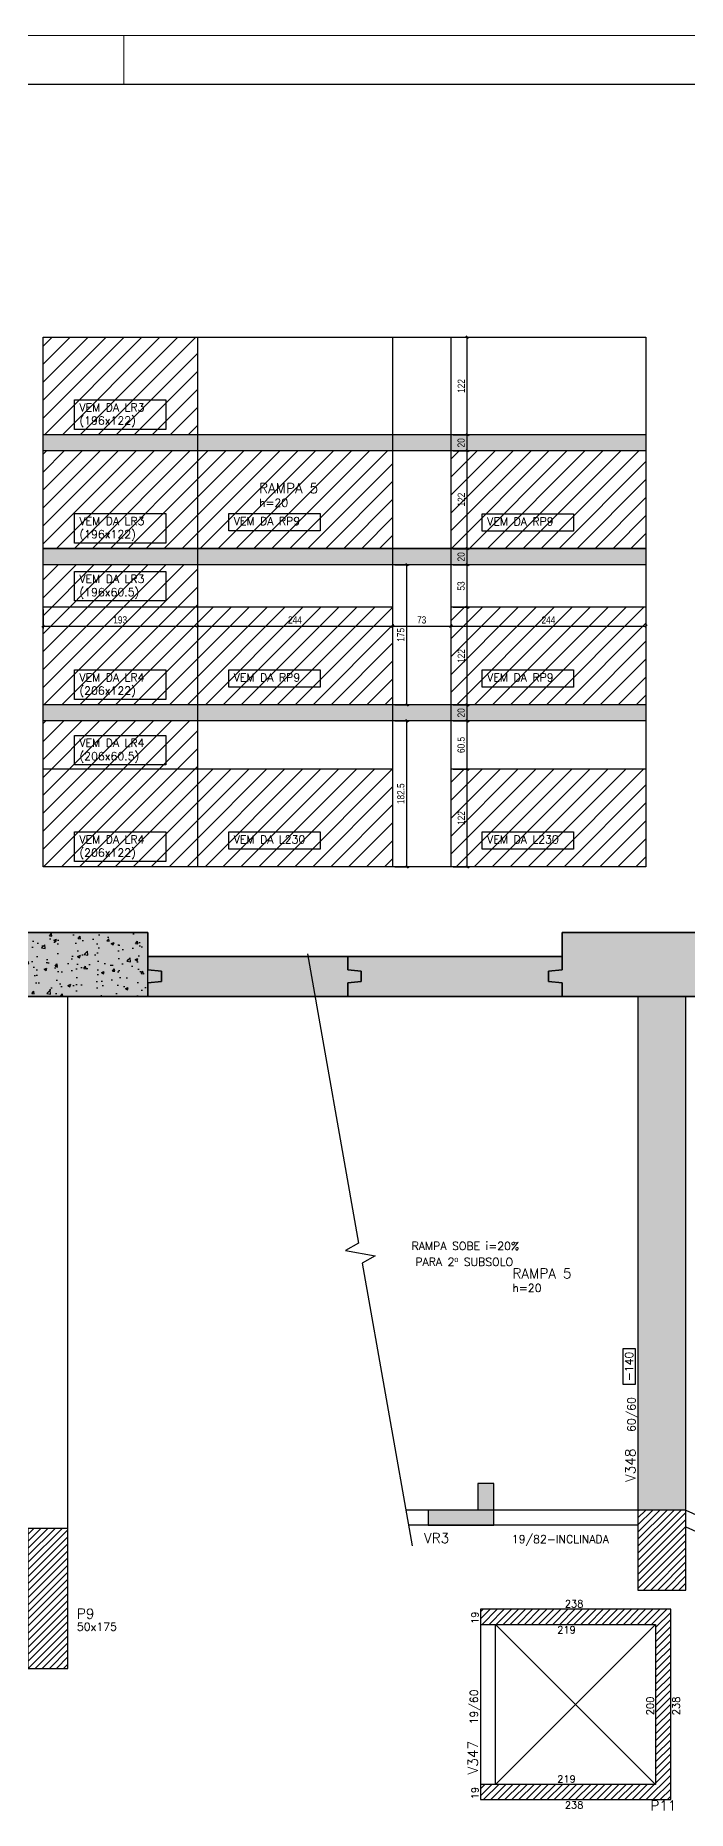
# Model space of a CAD drawing. Header units: millimetres. Extents: x 1860 to 8661, y -614 to 3837.
# Drawn here: x 5168 to 5984, y 1619 to 3837 of the extents above; entities that cross this region are included whole.
import ezdxf
from ezdxf.enums import TextEntityAlignment as Align

# ---------------------------------------------------------------- set-up
doc = ezdxf.new("R2010")
doc.units = ezdxf.units.MM
for name, color, linetype in [('COTA', 241, 'Continuous'), ('F-AUX', 2, 'Continuous'), ('F-AUX-RED', 1, 'Continuous'), ('F-BLOCOS', 3, 'Continuous'), ('F-CORTE', 4, 'Continuous'), ('F-DESNIVEL-7', 40, 'Continuous'), ('F-LAJES', 3, 'Continuous'), ('F-LAJES-DIM', 2, 'Continuous'), ('F-LAJES-NOME', 4, 'Continuous'), ('F-PILARES-DIM', 172, 'Continuous'), ('F-PILARES-NOME', 170, 'Continuous'), ('F-SOLIDO-CORTE', 71, 'Continuous'), ('F-SOLIDO-EST', 252, 'Continuous'), ('F-VIGAS', 3, 'Continuous'), ('F-VIGAS-DIM', 2, 'Continuous'), ('F-VIGAS-NOME', 4, 'Continuous'), ('F-VÃO', 1, 'Continuous'), ('Painéis', 200, 'Continuous'), ('Pilares', 5, 'Continuous'), ('VIGA', 3, 'Continuous')]:
    doc.layers.add(name, color=color, linetype=linetype)
doc.layers.add('FOLHA', color=255, linetype='Continuous', lineweight=5)
doc.layers.add('Hachura', color=251, linetype='Continuous', lineweight=9)
doc.styles.add('COTA TECNICA-50', font='techl___.ttf', dxfattribs={"height": 9})
doc.styles.add('MCP', font='romans.shx')
doc.styles.add('ROMANS', font='romans.shx')
doc.dimstyles.new('COTA PAINEL-50', dxfattribs={"dimtxt": 9, "dimasz": 3, "dimexe": 3, "dimexo": 3, "dimgap": 3, "dimtad": 1, "dimdec": 1, "dimzin": 12, "dimdsep": 46, "dimtxsty": 'COTA TECNICA-50', "dimblk1": 'OBLIQUE', "dimblk2": 'OBLIQUE', "dimsah": 1, "dimcen": 0.9, "dimclrd": 4, "dimclre": 4, "dimclrt": 240, "dimadec": 1, "dimazin": 3, "dimtfac": 1, "dimtdec": 1, "dimtmove": 0, "dimatfit": 3, "dimfxl": 1, "dimtolj": 1, "dimtzin": 12, "dimarcsym": 0})
pattern_1 = [(45, (3892.612, -4013.147), (-4.4194174, 4.4194174), [])]

# ---------------------------------------------------------------- blocks, each defined once
blk = doc.blocks.new('*U647')
at = {"layer": 'F-VIGAS-DIM', "color": 1}
blk.add_lwpolyline([(0, 0), (44, 0), (44, 16), (0, 16)], close=True, dxfattribs=at)
at = {"layer": 'F-VIGAS-DIM', "style": 'MCP'}
blk.add_attdef('DIM', text='', height=10, dxfattribs=at).set_placement((22, 8), align=Align.MIDDLE_CENTER)
blk = doc.blocks.new('_Oblique')
at = {"color": 0, "linetype": 'ByBlock', "lineweight": -2}
blk.add_line((-0.5, -0.5), (0.5, 0.5), dxfattribs=at)
blk = doc.blocks.new('*D1035')
at = {"layer": 'COTA', "color": 4, "lineweight": -2, "transparency": 16777216}
for p, q in [((5177.6, 3119.8), (5177.6, 3096.2)), ((5370.6, 3119.8), (5370.6, 3096.2)), ((5177.6, 3099.2), (5370.6, 3099.2))]:
    blk.add_line(p, q, dxfattribs=at)
at = {"layer": 'Defpoints', "color": 0, "transparency": 16777216}
for p in [(5177.6, 3122.8), (5370.6, 3122.8), (5370.6, 3099.2)]:
    blk.add_point(p, dxfattribs=at)
at = {"layer": 'COTA', "color": 4, "lineweight": -2, "transparency": 16777216, "xscale": 3, "yscale": 3, "zscale": 3, "rotation": 180}
blk.add_blockref('_Oblique', (5177.6, 3099.2), dxfattribs=at)
at = {"layer": 'COTA', "color": 4, "lineweight": -2, "transparency": 16777216, "xscale": 3, "yscale": 3, "zscale": 3}
blk.add_blockref('_Oblique', (5370.6, 3099.2), dxfattribs=at)
at = {"layer": 'COTA', "color": 240, "transparency": 16777216, "insert": (5274.1, 3106.9), "char_height": 9, "attachment_point": 5, "style": 'COTA TECNICA-50'}
blk.add_mtext('\\A1;193', dxfattribs=at)
blk = doc.blocks.new('*D1036')
at = {"layer": 'COTA', "color": 4, "lineweight": -2, "transparency": 16777216}
for p, q in [((5370.6, 3119.8), (5370.6, 3096.2)), ((5614.6, 3119.8), (5614.6, 3096.2)), ((5370.6, 3099.2), (5614.6, 3099.2))]:
    blk.add_line(p, q, dxfattribs=at)
at = {"layer": 'Defpoints', "color": 0, "transparency": 16777216}
for p in [(5370.6, 3122.8), (5614.6, 3122.8), (5614.6, 3099.2)]:
    blk.add_point(p, dxfattribs=at)
at = {"layer": 'COTA', "color": 4, "lineweight": -2, "transparency": 16777216, "xscale": 3, "yscale": 3, "zscale": 3, "rotation": 180}
blk.add_blockref('_Oblique', (5370.6, 3099.2), dxfattribs=at)
at = {"layer": 'COTA', "color": 4, "lineweight": -2, "transparency": 16777216, "xscale": 3, "yscale": 3, "zscale": 3}
blk.add_blockref('_Oblique', (5614.6, 3099.2), dxfattribs=at)
at = {"layer": 'COTA', "color": 240, "transparency": 16777216, "insert": (5492.6, 3106.8), "char_height": 9, "attachment_point": 5, "style": 'COTA TECNICA-50'}
blk.add_mtext('\\A1;244', dxfattribs=at)
blk = doc.blocks.new('*D1037')
at = {"layer": 'COTA', "color": 4, "lineweight": -2, "transparency": 16777216}
for p, q in [((5614.6, 3119.8), (5614.6, 3096.2)), ((5687.6, 3119.8), (5687.6, 3096.2)), ((5614.6, 3099.2), (5687.6, 3099.2))]:
    blk.add_line(p, q, dxfattribs=at)
at = {"layer": 'Defpoints', "color": 0, "transparency": 16777216}
for p in [(5614.6, 3122.8), (5687.6, 3122.8), (5687.6, 3099.2)]:
    blk.add_point(p, dxfattribs=at)
at = {"layer": 'COTA', "color": 4, "lineweight": -2, "transparency": 16777216, "xscale": 3, "yscale": 3, "zscale": 3, "rotation": 180}
blk.add_blockref('_Oblique', (5614.6, 3099.2), dxfattribs=at)
at = {"layer": 'COTA', "color": 4, "lineweight": -2, "transparency": 16777216, "xscale": 3, "yscale": 3, "zscale": 3}
blk.add_blockref('_Oblique', (5687.6, 3099.2), dxfattribs=at)
at = {"layer": 'COTA', "color": 240, "transparency": 16777216, "insert": (5651.1, 3106.9), "char_height": 9, "attachment_point": 5, "style": 'COTA TECNICA-50'}
blk.add_mtext('\\A1;73', dxfattribs=at)
blk = doc.blocks.new('*D1038')
at = {"layer": 'COTA', "color": 4, "lineweight": -2, "transparency": 16777216}
for p, q in [((5687.6, 3119.8), (5687.6, 3096.2)), ((5931.6, 3119.8), (5931.6, 3096.2)), ((5687.6, 3099.2), (5931.6, 3099.2))]:
    blk.add_line(p, q, dxfattribs=at)
at = {"layer": 'Defpoints', "color": 0, "transparency": 16777216}
for p in [(5687.6, 3122.8), (5931.6, 3122.8), (5931.6, 3099.2)]:
    blk.add_point(p, dxfattribs=at)
at = {"layer": 'COTA', "color": 4, "lineweight": -2, "transparency": 16777216, "xscale": 3, "yscale": 3, "zscale": 3, "rotation": 180}
blk.add_blockref('_Oblique', (5687.6, 3099.2), dxfattribs=at)
at = {"layer": 'COTA', "color": 4, "lineweight": -2, "transparency": 16777216, "xscale": 3, "yscale": 3, "zscale": 3}
blk.add_blockref('_Oblique', (5931.6, 3099.2), dxfattribs=at)
at = {"layer": 'COTA', "color": 240, "transparency": 16777216, "insert": (5809.6, 3106.8), "char_height": 9, "attachment_point": 5, "style": 'COTA TECNICA-50'}
blk.add_mtext('\\A1;244', dxfattribs=at)
blk = doc.blocks.new('*D1039')
at = {"layer": 'COTA', "color": 4, "lineweight": -2, "transparency": 16777216}
for p, q in [((5690.6, 2920.3), (5711.1, 2920.3)), ((5708.1, 2798.3), (5708.1, 2920.3)), ((5690.6, 2798.3), (5711.1, 2798.3))]:
    blk.add_line(p, q, dxfattribs=at)
at = {"layer": 'Defpoints', "color": 0, "transparency": 16777216}
for p in [(5687.6, 2920.3), (5708.1, 2920.3), (5687.6, 2798.3)]:
    blk.add_point(p, dxfattribs=at)
at = {"layer": 'COTA', "color": 4, "lineweight": -2, "transparency": 16777216, "xscale": 3, "yscale": 3, "zscale": 3}
for p, rotation in [((5708.1, 2920.3), 90), ((5708.1, 2798.3), 270)]:
    blk.add_blockref('_Oblique', p, dxfattribs=dict(at, rotation=rotation))
at = {"layer": 'COTA', "color": 240, "transparency": 16777216, "insert": (5700.6, 2859.3), "char_height": 9, "attachment_point": 5, "rotation": 90, "style": 'COTA TECNICA-50'}
blk.add_mtext('\\A1;122', dxfattribs=at)
blk = doc.blocks.new('*D1040')
at = {"layer": 'COTA', "color": 4, "lineweight": -2, "transparency": 16777216}
for p, q in [((5690.6, 2980.8), (5711.1, 2980.8)), ((5708.1, 2920.3), (5708.1, 2980.8)), ((5690.6, 2920.3), (5711.1, 2920.3))]:
    blk.add_line(p, q, dxfattribs=at)
at = {"layer": 'Defpoints', "color": 0, "transparency": 16777216}
for p in [(5687.6, 2980.8), (5708.1, 2980.8), (5687.6, 2920.3)]:
    blk.add_point(p, dxfattribs=at)
at = {"layer": 'COTA', "color": 4, "lineweight": -2, "transparency": 16777216, "xscale": 3, "yscale": 3, "zscale": 3}
for p, rotation in [((5708.1, 2980.8), 90), ((5708.1, 2920.3), 270)]:
    blk.add_blockref('_Oblique', p, dxfattribs=dict(at, rotation=rotation))
at = {"layer": 'COTA', "color": 240, "transparency": 16777216, "insert": (5700.5, 2950.6), "char_height": 9, "attachment_point": 5, "rotation": 90, "style": 'COTA TECNICA-50'}
blk.add_mtext('\\A1;60.5', dxfattribs=at)
blk = doc.blocks.new('*D1041')
at = {"layer": 'COTA', "color": 4, "lineweight": -2, "transparency": 16777216}
for p, q in [((5690.6, 3000.8), (5711.1, 3000.8)), ((5708.1, 2980.8), (5708.1, 3000.8)), ((5690.6, 2980.8), (5711.1, 2980.8))]:
    blk.add_line(p, q, dxfattribs=at)
at = {"layer": 'Defpoints', "color": 0, "transparency": 16777216}
for p in [(5687.6, 3000.8), (5708.1, 3000.8), (5687.6, 2980.8)]:
    blk.add_point(p, dxfattribs=at)
at = {"layer": 'COTA', "color": 4, "lineweight": -2, "transparency": 16777216, "xscale": 3, "yscale": 3, "zscale": 3}
for p, rotation in [((5708.1, 3000.8), 90), ((5708.1, 2980.8), 270)]:
    blk.add_blockref('_Oblique', p, dxfattribs=dict(at, rotation=rotation))
at = {"layer": 'COTA', "color": 240, "transparency": 16777216, "insert": (5700.5, 2990.8), "char_height": 9, "attachment_point": 5, "rotation": 90, "style": 'COTA TECNICA-50'}
blk.add_mtext('\\A1;20', dxfattribs=at)
blk = doc.blocks.new('*D1042')
at = {"layer": 'COTA', "color": 4, "lineweight": -2, "transparency": 16777216}
for p, q in [((5690.6, 3122.8), (5711.1, 3122.8)), ((5708.1, 3000.8), (5708.1, 3122.8)), ((5690.6, 3000.8), (5711.1, 3000.8))]:
    blk.add_line(p, q, dxfattribs=at)
at = {"layer": 'Defpoints', "color": 0, "transparency": 16777216}
for p in [(5687.6, 3122.8), (5708.1, 3122.8), (5687.6, 3000.8)]:
    blk.add_point(p, dxfattribs=at)
at = {"layer": 'COTA', "color": 4, "lineweight": -2, "transparency": 16777216, "xscale": 3, "yscale": 3, "zscale": 3}
for p, rotation in [((5708.1, 3122.8), 90), ((5708.1, 3000.8), 270)]:
    blk.add_blockref('_Oblique', p, dxfattribs=dict(at, rotation=rotation))
at = {"layer": 'COTA', "color": 240, "transparency": 16777216, "insert": (5700.6, 3061.8), "char_height": 9, "attachment_point": 5, "rotation": 90, "style": 'COTA TECNICA-50'}
blk.add_mtext('\\A1;122', dxfattribs=at)
blk = doc.blocks.new('*D1043')
at = {"layer": 'COTA', "color": 4, "lineweight": -2, "transparency": 16777216}
for p, q in [((5690.6, 3175.8), (5711.1, 3175.8)), ((5708.1, 3122.8), (5708.1, 3175.8)), ((5690.6, 3122.8), (5711.1, 3122.8))]:
    blk.add_line(p, q, dxfattribs=at)
at = {"layer": 'Defpoints', "color": 0, "transparency": 16777216}
for p in [(5687.6, 3175.8), (5708.1, 3175.8), (5687.6, 3122.8)]:
    blk.add_point(p, dxfattribs=at)
at = {"layer": 'COTA', "color": 4, "lineweight": -2, "transparency": 16777216, "xscale": 3, "yscale": 3, "zscale": 3}
for p, rotation in [((5708.1, 3175.8), 90), ((5708.1, 3122.8), 270)]:
    blk.add_blockref('_Oblique', p, dxfattribs=dict(at, rotation=rotation))
at = {"layer": 'COTA', "color": 240, "transparency": 16777216, "insert": (5700.4, 3149.3), "char_height": 9, "attachment_point": 5, "rotation": 90, "style": 'COTA TECNICA-50'}
blk.add_mtext('\\A1;53', dxfattribs=at)
blk = doc.blocks.new('*D1044')
at = {"layer": 'COTA', "color": 4, "lineweight": -2, "transparency": 16777216}
for p, q in [((5690.6, 3195.8), (5711.1, 3195.8)), ((5708.1, 3175.8), (5708.1, 3195.8)), ((5690.6, 3175.8), (5711.1, 3175.8))]:
    blk.add_line(p, q, dxfattribs=at)
at = {"layer": 'Defpoints', "color": 0, "transparency": 16777216}
for p in [(5687.6, 3195.8), (5708.1, 3195.8), (5687.6, 3175.8)]:
    blk.add_point(p, dxfattribs=at)
at = {"layer": 'COTA', "color": 4, "lineweight": -2, "transparency": 16777216, "xscale": 3, "yscale": 3, "zscale": 3}
for p, rotation in [((5708.1, 3195.8), 90), ((5708.1, 3175.8), 270)]:
    blk.add_blockref('_Oblique', p, dxfattribs=dict(at, rotation=rotation))
at = {"layer": 'COTA', "color": 240, "transparency": 16777216, "insert": (5700.5, 3185.8), "char_height": 9, "attachment_point": 5, "rotation": 90, "style": 'COTA TECNICA-50'}
blk.add_mtext('\\A1;20', dxfattribs=at)
blk = doc.blocks.new('*D1045')
at = {"layer": 'COTA', "color": 4, "lineweight": -2, "transparency": 16777216}
for p, q in [((5690.6, 3318.3), (5711.1, 3318.3)), ((5708.1, 3196.3), (5708.1, 3318.3)), ((5690.6, 3196.3), (5711.1, 3196.3))]:
    blk.add_line(p, q, dxfattribs=at)
at = {"layer": 'Defpoints', "color": 0, "transparency": 16777216}
for p in [(5687.6, 3318.3), (5708.1, 3318.3), (5687.6, 3196.3)]:
    blk.add_point(p, dxfattribs=at)
at = {"layer": 'COTA', "color": 4, "lineweight": -2, "transparency": 16777216, "xscale": 3, "yscale": 3, "zscale": 3}
for p, rotation in [((5708.1, 3318.3), 90), ((5708.1, 3196.3), 270)]:
    blk.add_blockref('_Oblique', p, dxfattribs=dict(at, rotation=rotation))
at = {"layer": 'COTA', "color": 240, "transparency": 16777216, "insert": (5700.6, 3257.3), "char_height": 9, "attachment_point": 5, "rotation": 90, "style": 'COTA TECNICA-50'}
blk.add_mtext('\\A1;122', dxfattribs=at)
blk = doc.blocks.new('*D1046')
at = {"layer": 'COTA', "color": 4, "lineweight": -2, "transparency": 16777216}
for p, q in [((5690.6, 3338.3), (5711.1, 3338.3)), ((5708.1, 3318.3), (5708.1, 3338.3)), ((5690.6, 3318.3), (5711.1, 3318.3))]:
    blk.add_line(p, q, dxfattribs=at)
at = {"layer": 'Defpoints', "color": 0, "transparency": 16777216}
for p in [(5687.6, 3338.3), (5708.1, 3338.3), (5687.6, 3318.3)]:
    blk.add_point(p, dxfattribs=at)
at = {"layer": 'COTA', "color": 4, "lineweight": -2, "transparency": 16777216, "xscale": 3, "yscale": 3, "zscale": 3}
for p, rotation in [((5708.1, 3338.3), 90), ((5708.1, 3318.3), 270)]:
    blk.add_blockref('_Oblique', p, dxfattribs=dict(at, rotation=rotation))
at = {"layer": 'COTA', "color": 240, "transparency": 16777216, "insert": (5700.5, 3328.3), "char_height": 9, "attachment_point": 5, "rotation": 90, "style": 'COTA TECNICA-50'}
blk.add_mtext('\\A1;20', dxfattribs=at)
blk = doc.blocks.new('*D1047')
at = {"layer": 'COTA', "color": 4, "lineweight": -2, "transparency": 16777216}
for p, q in [((5690.6, 3460.3), (5711.1, 3460.3)), ((5708.1, 3338.3), (5708.1, 3460.3)), ((5690.6, 3338.3), (5711.1, 3338.3))]:
    blk.add_line(p, q, dxfattribs=at)
at = {"layer": 'Defpoints', "color": 0, "transparency": 16777216}
for p in [(5687.6, 3460.3), (5708.1, 3460.3), (5687.6, 3338.3)]:
    blk.add_point(p, dxfattribs=at)
at = {"layer": 'COTA', "color": 4, "lineweight": -2, "transparency": 16777216, "xscale": 3, "yscale": 3, "zscale": 3}
for p, rotation in [((5708.1, 3460.3), 90), ((5708.1, 3338.3), 270)]:
    blk.add_blockref('_Oblique', p, dxfattribs=dict(at, rotation=rotation))
at = {"layer": 'COTA', "color": 240, "transparency": 16777216, "insert": (5700.6, 3399.3), "char_height": 9, "attachment_point": 5, "rotation": 90, "style": 'COTA TECNICA-50'}
blk.add_mtext('\\A1;122', dxfattribs=at)
blk = doc.blocks.new('*D1048')
at = {"layer": 'COTA', "color": 4, "lineweight": -2, "transparency": 16777216}
for p, q in [((5617.6, 2980.8), (5635.6, 2980.8)), ((5632.6, 2798.3), (5632.6, 2980.8)), ((5617.6, 2798.3), (5635.6, 2798.3))]:
    blk.add_line(p, q, dxfattribs=at)
at = {"layer": 'Defpoints', "color": 0, "transparency": 16777216}
for p in [(5614.6, 2980.8), (5632.6, 2980.8), (5614.6, 2798.3)]:
    blk.add_point(p, dxfattribs=at)
at = {"layer": 'COTA', "color": 4, "lineweight": -2, "transparency": 16777216, "xscale": 3, "yscale": 3, "zscale": 3}
for p, rotation in [((5632.6, 2980.8), 90), ((5632.6, 2798.3), 270)]:
    blk.add_blockref('_Oblique', p, dxfattribs=dict(at, rotation=rotation))
at = {"layer": 'COTA', "color": 240, "transparency": 16777216, "insert": (5625, 2889.6), "char_height": 9, "attachment_point": 5, "rotation": 90, "style": 'COTA TECNICA-50'}
blk.add_mtext('\\A1;182.5', dxfattribs=at)
blk = doc.blocks.new('*D1049')
at = {"layer": 'COTA', "color": 4, "lineweight": -2, "transparency": 16777216}
for p, q in [((5617.6, 3175.8), (5635.6, 3175.8)), ((5632.6, 3000.8), (5632.6, 3175.8)), ((5617.6, 3000.8), (5635.6, 3000.8))]:
    blk.add_line(p, q, dxfattribs=at)
at = {"layer": 'Defpoints', "color": 0, "transparency": 16777216}
for p in [(5614.6, 3175.8), (5632.6, 3175.8), (5614.6, 3000.8)]:
    blk.add_point(p, dxfattribs=at)
at = {"layer": 'COTA', "color": 4, "lineweight": -2, "transparency": 16777216, "xscale": 3, "yscale": 3, "zscale": 3}
for p, rotation in [((5632.6, 3175.8), 90), ((5632.6, 3000.8), 270)]:
    blk.add_blockref('_Oblique', p, dxfattribs=dict(at, rotation=rotation))
at = {"layer": 'COTA', "color": 240, "transparency": 16777216, "insert": (5625, 3088.3), "char_height": 9, "attachment_point": 5, "rotation": 90, "style": 'COTA TECNICA-50'}
blk.add_mtext('\\A1;175', dxfattribs=at)

msp = doc.modelspace()

# ---------------------------------------------------------------- hatches: boundary and pattern name
at = {"layer": 'F-AUX-RED', "linetype": 'Continuous'}
h = msp.add_hatch(dxfattribs=at)
h.set_pattern_fill('AR-CONC', color=256, scale=5)
h.set_pattern_definition([(50, (3126.112, 486.853), (35.863, -3.1376), [3.75, -41.25]), (355, (3126.112, 486.853), (-6.93757, 37.6096), [3, -33]), (100.4514, (3129.1, 486.59), (28.92544, 34.472), [3.187, -35.0571]), (46.1842, (3126.11, 496.853), (53.36207, -8.27596), [5.625, -61.875]), (96.6356, (3130.56, 496.164), (46.7331, 48.7059), [4.7805, -52.5857]), (351.1842, (3126.11, 496.853), (46.7331, 48.7059), [4.5, -49.5]), (21, (3131.112, 494.353), (29.84535, -20.13094), [3.75, -41.25]), (326, (3131.112, 494.353), (12.16577, 36.2575), [3, -33]), (71.4514, (3133.6, 492.676), (42.0111, 16.12656), [3.187, -35.0571]), (37.5, (3126.112, 486.853), (0.607993, 16.644693), [0, -32.6, 0, -33.5, 0, -33.125]), (7.5, (3126.112, 486.853), (13.15348, 19.72059), [0, -19.1, 0, -31.85, 0, -12.625]), (327.5, (3114.962, 486.853), (26.69112, -1.127744), [0, -12.5, 0, -39, 0, -51.75]), (317.5, (3109.962, 486.853), (29.1593, 5.00525), [0, -16.25, 0, -25.9, 0, -36.75])])
h.paths.add_polyline_path([(5183.61, 2716.35), (5058.61, 2716.35), (5058.61, 2636.35), (5308.61, 2636.35), (5308.61, 2716.35)])
at = {"layer": 'F-SOLIDO-CORTE', "linetype": 'Continuous'}
msp.add_hatch(color=256, dxfattribs=at).paths.add_polyline_path([(5659.24, 1975.35), (5741.24, 1975.35), (5741.24, 2027.7), (5721.24, 2027.7), (5721.24, 1994.35), (5659.24, 1994.35)])
at = {"layer": 'F-SOLIDO-EST'}
h = msp.add_hatch(color=256, dxfattribs=at)
h.dxf.hatch_style = 1
h.paths.add_polyline_path([(5308.61, 2653.35), (5325.61, 2654.85), (5325.61, 2667.85), (5308.61, 2669.35), (5308.61, 2686.35), (5308.61, 2716.35), (5058.61, 2716.35), (5058.61, 2669.35), (5041.61, 2667.85), (5041.61, 2654.85), (5058.61, 2653.35), (5058.61, 2636.35), (5308.61, 2636.35)])
h = msp.add_hatch(color=256, dxfattribs=at)
h.dxf.hatch_style = 1
h.paths.add_polyline_path([(6076.61, 2668.35), (6093.61, 2669.85), (6093.61, 2682.85), (6076.61, 2684.35), (6076.61, 2716.35), (5826.61, 2716.35), (5826.61, 2669.35), (5809.61, 2667.85), (5809.61, 2654.85), (5826.61, 2653.35), (5826.61, 2636.35), (6076.61, 2636.35)])
h = msp.add_hatch(color=256, dxfattribs=at)
h.dxf.hatch_style = 1
h.paths.add_polyline_path([(5558.61, 2653.35), (5575.61, 2654.85), (5575.61, 2667.85), (5558.61, 2669.35), (5558.61, 2686.35), (5308.61, 2686.35), (5308.61, 2669.35), (5325.61, 2667.85), (5325.61, 2654.85), (5308.61, 2653.35), (5308.61, 2636.35), (5558.61, 2636.35)])
h = msp.add_hatch(color=256, dxfattribs=at)
h.dxf.hatch_style = 1
h.paths.add_polyline_path([(5809.61, 2667.85), (5826.61, 2669.35), (5826.61, 2686.35), (5558.61, 2686.35), (5558.61, 2669.35), (5575.61, 2667.85), (5575.61, 2654.85), (5558.61, 2653.35), (5558.61, 2636.35), (5826.61, 2636.35), (5826.61, 2653.35), (5809.61, 2654.85)])
at = {"layer": 'Hachura', "linetype": 'ByBlock'}
h = msp.add_hatch(dxfattribs=at)
h.set_pattern_fill('ANSI31', color=256, scale=5)
h.paths.add_polyline_path([(5370.61, 2798.32), (5370.61, 2920.32), (5177.61, 2920.32), (5177.61, 2798.32)])
h.paths.add_polyline_path([(5177.61, 2980.82), (5177.61, 2920.32), (5370.61, 2920.32), (5370.61, 2980.82)])
h.paths.add_polyline_path([(5370.61, 3000.82), (5370.61, 3122.82), (5177.61, 3122.82), (5177.61, 3000.82)])
h.paths.add_polyline_path([(5177.61, 3175.82), (5177.61, 3122.82), (5370.61, 3122.82), (5370.61, 3175.82)])
h.paths.add_polyline_path([(5370.61, 3196.32), (5370.61, 3318.32), (5177.61, 3318.32), (5177.61, 3196.32)])
h.paths.add_polyline_path([(5370.61, 3338.32), (5370.61, 3460.32), (5177.61, 3460.32), (5177.61, 3338.32)])
h = msp.add_hatch(color=256, dxfattribs=at)
h.dxf.hatch_style = 1
h.paths.add_polyline_path([(5370.61, 3318.32), (5370.61, 3338.32), (5177.61, 3338.32), (5177.61, 3318.32)])
h.paths.add_polyline_path([(5614.61, 3318.32), (5614.61, 3338.32), (5370.61, 3338.32), (5370.61, 3318.32)])
h.paths.add_polyline_path([(5687.61, 3318.32), (5687.61, 3338.32), (5614.61, 3338.32), (5614.61, 3318.32)])
h.paths.add_polyline_path([(5931.61, 3318.32), (5931.61, 3338.32), (5687.61, 3338.32), (5687.61, 3318.32)])
h.paths.add_polyline_path([(5687.61, 3195.82), (5687.61, 3175.82), (5931.61, 3175.82), (5931.61, 3195.82)])
h.paths.add_polyline_path([(5614.61, 3195.82), (5614.61, 3175.82), (5687.61, 3175.82), (5687.61, 3195.82)])
h.paths.add_polyline_path([(5614.61, 3175.82), (5614.61, 3195.82), (5370.61, 3195.82), (5370.61, 3175.82)])
h.paths.add_polyline_path([(5370.61, 3175.82), (5370.61, 3195.82), (5177.61, 3195.82), (5177.61, 3175.82)])
h.paths.add_polyline_path([(5370.61, 2980.82), (5370.61, 3000.82), (5177.61, 3000.82), (5177.61, 2980.82)])
h.paths.add_polyline_path([(5370.61, 3000.82), (5370.61, 2980.82), (5614.61, 2980.82), (5614.61, 3000.82)])
h.paths.add_polyline_path([(5614.61, 3000.82), (5614.61, 2980.82), (5687.61, 2980.82), (5687.61, 3000.82)])
h.paths.add_polyline_path([(5687.61, 3000.82), (5687.61, 2980.82), (5931.61, 2980.82), (5931.61, 3000.82)])
h = msp.add_hatch(dxfattribs=at)
h.set_pattern_fill('ANSI31', color=256, scale=5)
h.paths.add_polyline_path([(5614.61, 3196.32), (5614.61, 3318.32), (5370.61, 3318.32), (5370.61, 3196.32)])
h.paths.add_polyline_path([(5687.61, 3318.32), (5687.61, 3196.32), (5931.61, 3196.32), (5931.61, 3318.32)])
h.paths.add_polyline_path([(5931.61, 3000.82), (5931.61, 3122.82), (5687.61, 3122.82), (5687.61, 3000.82)])
h.paths.add_polyline_path([(5614.61, 3000.82), (5614.61, 3122.82), (5370.61, 3122.82), (5370.61, 3000.82)])
h = msp.add_hatch(dxfattribs=at)
h.set_pattern_fill('ANSI31', color=256, scale=5)
h.paths.add_polyline_path([(5614.61, 2798.32), (5614.61, 2920.32), (5370.61, 2920.32), (5370.61, 2798.32)])
h.paths.add_polyline_path([(5931.61, 2798.32), (5931.61, 2920.32), (5687.61, 2920.32), (5687.61, 2798.32)])
at = {"layer": 'Pilares', "linetype": 'Continuous'}
h = msp.add_hatch(dxfattribs=at)
h.set_pattern_fill('ANSI31', color=256, scale=50, style=0)
h.set_pattern_definition(pattern_1)
h.paths.add_polyline_path([(5921.61, 1894.35), (5981.61, 1894.35), (5981.61, 1994.35), (5921.61, 1994.35)], flags=16)
h = msp.add_hatch(dxfattribs=at)
h.set_pattern_fill('ANSI31', color=256, scale=50, style=0)
h.set_pattern_definition(pattern_1)
h.paths.add_polyline_path([(5158.61, 1796.35), (5208.61, 1796.35), (5208.61, 1971.35), (5158.61, 1971.35)], flags=16)
h = msp.add_hatch(dxfattribs=at)
h.set_pattern_fill('ANSI31', color=256, scale=50, style=0)
h.set_pattern_definition(pattern_1)
h.paths.add_polyline_path([(5962.61, 1632.35), (5962.61, 1870.35), (5724.61, 1870.35), (5724.61, 1851.35), (5943.61, 1851.35), (5943.61, 1651.35), (5724.61, 1651.35), (5724.61, 1632.35)], flags=16)

# ---------------------------------------------------------------- linework, layer by layer
at = {"color": 30}
msp.add_line((2012.11, 3776.4), (8600.49, 3776.4), dxfattribs=at)
at = {"layer": 'COTA'}
for points in [[(5216.93, 3381.89), (5331.06, 3381.89), (5331.06, 3345.02), (5216.93, 3345.02)], [(5216.93, 3239.89), (5331.06, 3239.89), (5331.06, 3203.02), (5216.93, 3203.02)], [(5409.93, 3239.89), (5524.06, 3239.89), (5524.06, 3218.35), (5409.93, 3218.35)], [(5726.93, 3239.39), (5841.06, 3239.39), (5841.06, 3217.85), (5726.93, 3217.85)], [(5216.93, 3167.48), (5331.06, 3167.48), (5331.06, 3130.61), (5216.93, 3130.61)], [(5216.93, 3044.39), (5331.06, 3044.39), (5331.06, 3007.52), (5216.93, 3007.52)], [(5409.93, 3044.39), (5524.06, 3044.39), (5524.06, 3022.85), (5409.93, 3022.85)], [(5726.93, 3044.39), (5841.06, 3044.39), (5841.06, 3022.85), (5726.93, 3022.85)], [(5216.93, 2962.5), (5331.06, 2962.5), (5331.06, 2925.63), (5216.93, 2925.63)], [(5216.93, 2841.89), (5331.06, 2841.89), (5331.06, 2805.02), (5216.93, 2805.02)], [(5409.93, 2841.89), (5524.06, 2841.89), (5524.06, 2820.35), (5409.93, 2820.35)], [(5726.93, 2841.89), (5841.06, 2841.89), (5841.06, 2820.35), (5726.93, 2820.35)]]:
    msp.add_lwpolyline(points, close=True, dxfattribs=at)
at = {"layer": 'F-AUX', "color": 1}
msp.add_lwpolyline([(5508.14, 2689.65), (5572.18, 2327.96), (5555.98, 2318.59), (5592.84, 2312.12), (5576.64, 2302.75), (5639.11, 1949.53)], dxfattribs=at)
at = {"layer": 'F-BLOCOS', "color": 2, "linetype": 'Continuous'}
msp.add_lwpolyline([(5183.61, 2716.35), (5058.61, 2716.35), (5058.61, 2636.35), (5308.61, 2636.35), (5308.61, 2716.35), (5183.61, 2716.35)], dxfattribs=at)
at = {"layer": 'F-CORTE', "linetype": 'Continuous'}
msp.add_lwpolyline([(5721.24, 2027.7), (5721.24, 1994.35), (5659.24, 1994.35), (5659.24, 1975.35), (5741.24, 1975.35), (5741.24, 2027.7)], dxfattribs=at)
at = {"layer": 'F-DESNIVEL-7', "linetype": 'Continuous'}
for points in [[(5921.61, 1994.45), (5981.61, 1994.45), (5981.61, 2636.25)], [(5921.61, 1994.45), (5981.61, 2636.25), (5921.61, 2636.25)], [(5921.61, 1994.45), (5921.61, 2636.25), (5921.61, 1994.45)]]:
    msp.add_solid(points, dxfattribs=at)
at = {"layer": 'F-LAJES'}
for p, q in [((5571.61, 2636.35), (5921.61, 2636.35)), ((5981.61, 2636.35), (6432.61, 2636.35)), ((5921.61, 1994.35), (5631.18, 1994.35)), ((5921.61, 1975.35), (5634.54, 1975.35)), ((5981.61, 1994.35), (6432.61, 1790.35)), ((5981.61, 1973.5), (6432.61, 1769.5))]:
    msp.add_line(p, q, dxfattribs=at)
at = {"layer": 'F-SOLIDO-CORTE'}
msp.add_lwpolyline([(5659.24, 1975.35), (5741.24, 1975.35), (5741.24, 2027.7), (5721.24, 2027.7), (5721.24, 1994.35), (5659.24, 1994.35), (5659.24, 1975.35)], dxfattribs=at)
at = {"layer": 'F-VIGAS'}
for p, q in [((5308.61, 2716.35), (5058.61, 2716.35)), ((5058.61, 2716.35), (5308.61, 2716.35)), ((5308.61, 2669.35), (5308.61, 2716.35)), ((5308.61, 2716.35), (5308.61, 2669.35)), ((6076.61, 2716.35), (5826.61, 2716.35)), ((5826.61, 2716.35), (5826.61, 2669.35)), ((5826.61, 2669.35), (5826.61, 2716.35)), ((5826.61, 2716.35), (6076.61, 2716.35)), ((5558.61, 2686.35), (5308.61, 2686.35)), ((5308.61, 2686.35), (5308.61, 2669.35)), ((5308.61, 2669.35), (5308.61, 2686.35)), ((5308.61, 2686.35), (5558.61, 2686.35)), ((5558.61, 2669.35), (5558.61, 2686.35)), ((5558.61, 2686.35), (5558.61, 2669.35)), ((5826.61, 2686.35), (5558.61, 2686.35)), ((5558.61, 2686.35), (5558.61, 2669.35)), ((5558.61, 2669.35), (5558.61, 2686.35)), ((5558.61, 2686.35), (5826.61, 2686.35)), ((5826.61, 2669.35), (5826.61, 2686.35)), ((5826.61, 2686.35), (5826.61, 2669.35)), ((5325.61, 2667.85), (5308.61, 2669.35)), ((5308.61, 2669.35), (5325.61, 2667.85)), ((5308.61, 2669.35), (5325.61, 2667.85)), ((5325.61, 2667.85), (5308.61, 2669.35)), ((5325.61, 2654.85), (5325.61, 2667.85)), ((5325.61, 2667.85), (5325.61, 2654.85)), ((5325.61, 2667.85), (5325.61, 2654.85)), ((5325.61, 2654.85), (5325.61, 2667.85)), ((5575.61, 2667.85), (5558.61, 2669.35)), ((5558.61, 2669.35), (5575.61, 2667.85)), ((5558.61, 2669.35), (5575.61, 2667.85)), ((5575.61, 2667.85), (5558.61, 2669.35)), ((5575.61, 2654.85), (5575.61, 2667.85)), ((5575.61, 2667.85), (5575.61, 2654.85)), ((5575.61, 2667.85), (5575.61, 2654.85)), ((5575.61, 2654.85), (5575.61, 2667.85)), ((5826.61, 2669.35), (5809.61, 2667.85)), ((5809.61, 2667.85), (5826.61, 2669.35)), ((5809.61, 2667.85), (5826.61, 2669.35)), ((5826.61, 2669.35), (5809.61, 2667.85)), ((5809.61, 2667.85), (5809.61, 2654.85)), ((5809.61, 2654.85), (5809.61, 2667.85)), ((5809.61, 2654.85), (5809.61, 2667.85)), ((5809.61, 2667.85), (5809.61, 2654.85)), ((5308.61, 2653.35), (5325.61, 2654.85)), ((5325.61, 2654.85), (5308.61, 2653.35)), ((5325.61, 2654.85), (5308.61, 2653.35)), ((5308.61, 2653.35), (5325.61, 2654.85)), ((5308.61, 2636.35), (5308.61, 2653.35)), ((5308.61, 2653.35), (5308.61, 2636.35)), ((5308.61, 2653.35), (5308.61, 2636.35)), ((5308.61, 2636.35), (5308.61, 2653.35)), ((5558.61, 2653.35), (5575.61, 2654.85)), ((5575.61, 2654.85), (5558.61, 2653.35)), ((5575.61, 2654.85), (5558.61, 2653.35)), ((5558.61, 2653.35), (5575.61, 2654.85)), ((5558.61, 2636.35), (5558.61, 2653.35)), ((5558.61, 2653.35), (5558.61, 2636.35)), ((5558.61, 2653.35), (5558.61, 2636.35)), ((5558.61, 2636.35), (5558.61, 2653.35)), ((5809.61, 2654.85), (5826.61, 2653.35)), ((5826.61, 2653.35), (5809.61, 2654.85)), ((5826.61, 2653.35), (5809.61, 2654.85)), ((5809.61, 2654.85), (5826.61, 2653.35)), ((5826.61, 2653.35), (5826.61, 2636.35)), ((5826.61, 2636.35), (5826.61, 2653.35)), ((5826.61, 2636.35), (5826.61, 2653.35)), ((5826.61, 2653.35), (5826.61, 2636.35)), ((5058.61, 2636.35), (5308.61, 2636.35)), ((5308.61, 2636.35), (5058.61, 2636.35)), ((5308.61, 2636.35), (5558.61, 2636.35)), ((5558.61, 2636.35), (5308.61, 2636.35)), ((5558.61, 2636.35), (5826.61, 2636.35)), ((5826.61, 2636.35), (5558.61, 2636.35)), ((5826.61, 2636.35), (6076.61, 2636.35)), ((6076.61, 2636.35), (5826.61, 2636.35))]:
    msp.add_line(p, q, dxfattribs=at)
at = {"layer": 'F-VÃO'}
for p, q in [((5743.61, 1651.35), (5943.61, 1851.35)), ((5743.61, 1851.35), (5943.61, 1651.35))]:
    msp.add_line(p, q, dxfattribs=at)
at = {"layer": 'FOLHA'}
for p, q in [((1859.7, 3837.36), (8661.45, 3837.36)), ((5278.65, 3837.36), (5278.65, 3776.4))]:
    msp.add_line(p, q, dxfattribs=at)
at = {"layer": 'Painéis'}
for p, q in [((5370.61, 3460.32), (5370.61, 2798.32)), ((5614.61, 3460.32), (5614.61, 2798.32)), ((5687.61, 3460.32), (5687.61, 2798.32)), ((5931.61, 3338.32), (5177.61, 3338.32)), ((5931.61, 3318.32), (5177.61, 3318.32)), ((5931.61, 3196.32), (5177.61, 3196.32)), ((5931.61, 3195.82), (5177.61, 3195.82)), ((5931.61, 3175.82), (5177.61, 3175.82)), ((5614.61, 3122.82), (5177.61, 3122.82)), ((5931.61, 3122.82), (5687.61, 3122.82)), ((5931.61, 3000.82), (5177.61, 3000.82)), ((5931.61, 2980.82), (5177.61, 2980.82)), ((5614.61, 2920.32), (5177.61, 2920.32)), ((5931.61, 2920.32), (5687.61, 2920.32))]:
    msp.add_line(p, q, dxfattribs=at)
at = {"layer": 'Pilares', "linetype": 'Continuous'}
for points in [[(5921.61, 1894.35), (5981.61, 1894.35), (5981.61, 1994.35), (5921.61, 1994.35), (5921.61, 1894.35)], [(5158.61, 1796.35), (5208.61, 1796.35), (5208.61, 1971.35), (5158.61, 1971.35), (5158.61, 1796.35)], [(5962.61, 1632.35), (5962.61, 1870.35), (5724.61, 1870.35), (5724.61, 1851.35), (5943.61, 1851.35), (5943.61, 1651.35), (5724.61, 1651.35), (5724.61, 1632.35), (5962.61, 1632.35)]]:
    msp.add_lwpolyline(points, dxfattribs=at)
at = {"layer": 'VIGA'}
for p, q in [((5177.61, 3460.32), (5931.61, 3460.32)), ((5177.61, 2798.32), (5177.61, 3460.32)), ((5931.61, 3460.32), (5931.61, 2798.32)), ((5931.61, 2798.32), (5177.61, 2798.32))]:
    msp.add_line(p, q, dxfattribs=at)
for points in [[(5208.61, 2131.85), (5208.61, 2636.35)], [(5921.61, 2636.35), (5921.61, 1994.35)], [(5981.61, 1994.35), (5981.61, 2636.35)], [(5208.61, 1971.35), (5208.61, 2131.85)], [(5724.61, 1851.35), (5724.61, 1651.35)], [(5743.61, 1651.35), (5743.61, 1851.35)]]:
    msp.add_lwpolyline(points, dxfattribs=at)

# ---------------------------------------------------------------- block references
at = {"layer": 'F-VIGAS-DIM', "linetype": 'Continuous', "rotation": 90}
msp.add_blockref('*U647', (5918.49, 2151.86), dxfattribs=at).add_auto_attribs({'DIM': '-140'})

# ---------------------------------------------------------------- texts
at = {"layer": 'COTA', "style": 'ROMANS'}
for s, p in [('VEM DA LR3', (5223, 3367.49)), ('(196x122)', (5223, 3351.01)), ('VEM DA LR3', (5223, 3225.49)), ('(196x122)', (5223, 3209.01)), ('VEM DA RP9', (5415.99, 3225.49)), ('VEM DA RP9', (5733, 3224.99)), ('VEM DA LR3', (5223, 3153.09)), ('(196x60.5)', (5223, 3136.61)), ('VEM DA LR4', (5223, 3029.99)), ('VEM DA RP9', (5415.99, 3029.99)), ('VEM DA RP9', (5733, 3029.99)), ('(206x122)', (5223, 3013.51)), ('VEM DA LR4', (5223, 2948.1)), ('(206x60.5)', (5223, 2931.62)), ('VEM DA LR4', (5223, 2827.49)), ('(206x122)', (5223, 2811.01)), ('VEM DA L230', (5415.99, 2827.49)), ('VEM DA L230', (5733, 2827.49))]:
    msp.add_text(s, height=10, dxfattribs=at).set_placement(p)
at = {"layer": 'F-AUX', "style": 'ROMANS'}
for s, p in [('RAMPA SOBE i=20%%%', (5638.47, 2319.47)), ('PARA 2º SUBSOLO', (5643.18, 2299.56))]:
    msp.add_text(s, height=10, rotation=359.94389, dxfattribs=at).set_placement(p)
at = {"layer": 'F-LAJES-DIM', "linetype": 'Continuous', "style": 'ROMANS'}
for p in [(5447.68, 3248.35), (5764.56, 2266.89)]:
    msp.add_text('h=20', height=10, dxfattribs=at).set_placement(p)
at = {"layer": 'F-LAJES-NOME', "linetype": 'Continuous', "style": 'ROMANS'}
for p in [(5447.68, 3265.35), (5764.56, 2283.89)]:
    msp.add_text('RAMPA 5', height=12.5, dxfattribs=at).set_placement(p)
at = {"layer": 'F-PILARES-DIM', "linetype": 'Continuous', "style": 'ROMANS'}
for s, p in [('19', (5722.36, 1851.85)), ('200', (5941.36, 1737.85)), ('238', (5973.86, 1737.85)), ('19', (5722.36, 1632.85))]:
    msp.add_text(s, height=9, rotation=90, dxfattribs=at).set_placement(p)
for s, height, p in [('238', 9, (5830.11, 1872.6)), ('50x175', 10, (5219.88, 1843.54)), ('219', 9, (5820.61, 1840.1)), ('219', 9, (5820.61, 1653.6)), ('238', 9, (5830.11, 1621.1))]:
    msp.add_text(s, height=height, dxfattribs=at).set_placement(p)
at = {"layer": 'F-PILARES-NOME', "linetype": 'Continuous', "style": 'ROMANS'}
for s, p in [('P9', (5219.88, 1858.54)), ('P11', (5937.11, 1618.78))]:
    msp.add_text(s, height=12.5, dxfattribs=at).set_placement(p)
at = {"layer": 'F-VIGAS-DIM', "linetype": 'Continuous', "style": 'ROMANS'}
for s, p in [('60/60', (5918.49, 2091.86)), ('19/60', (5721.49, 1726.35))]:
    msp.add_text(s, height=10, rotation=90, dxfattribs=at).set_placement(p)
msp.add_text('19/82-INCLINADA', height=10, dxfattribs=at).set_placement((5763.91, 1952.99))
at = {"layer": 'F-VIGAS-NOME', "linetype": 'Continuous', "style": 'ROMANS'}
for s, p in [('V348', (5918.49, 2029.36)), ('V347', (5721.49, 1663.85))]:
    msp.add_text(s, height=12.5, rotation=90, dxfattribs=at).set_placement(p)
msp.add_text('VR3', height=12.5, dxfattribs=at).set_placement((5653.96, 1952.99))

# ---------------------------------------------------------------- dimensions: what is measured, and where the dimension line sits
at = {"layer": 'COTA'}
for base, p1, p2, picture, middle in [((5708.14, 3460.32), (5687.61, 3338.32), (5687.61, 3460.32), '*D1047', (5700.59, 3399.32)), ((5708.14, 3338.32), (5687.61, 3318.32), (5687.61, 3338.32), '*D1046', (5700.55, 3328.32)), ((5708.14, 3195.82), (5687.61, 3175.82), (5687.61, 3195.82), '*D1044', (5700.55, 3185.82)), ((5708.14, 3175.82), (5687.61, 3122.82), (5687.61, 3175.82), '*D1043', (5700.44, 3149.32)), ((5708.14, 3122.82), (5687.61, 3000.82), (5687.61, 3122.82), '*D1042', (5700.59, 3061.82)), ((5708.14, 3000.82), (5687.61, 2980.82), (5687.61, 3000.82), '*D1041', (5700.55, 2990.82)), ((5708.14, 2980.82), (5687.61, 2920.32), (5687.61, 2980.82), '*D1040', (5700.54, 2950.57))]:
    dim = msp.add_linear_dim(base=base, p1=p1, p2=p2, angle=90, dimstyle='COTA PAINEL-50', override={"dimtmove": 1}, dxfattribs=at)
    dim.commit()
    dim.dimension.update_dxf_attribs({"geometry": picture, "text_midpoint": middle})
for base, p1, p2, picture, middle in [((5708.14, 3318.32), (5687.61, 3196.32), (5687.61, 3318.32), '*D1045', (5700.59, 3257.32)), ((5632.6, 3175.82), (5614.61, 3000.82), (5614.61, 3175.82), '*D1049', (5625, 3088.32)), ((5632.6, 2980.82), (5614.61, 2798.32), (5614.61, 2980.82), '*D1048', (5624.98, 2889.57)), ((5708.14, 2920.32), (5687.61, 2798.32), (5687.61, 2920.32), '*D1039', (5700.59, 2859.32))]:
    dim = msp.add_linear_dim(base=base, p1=p1, p2=p2, angle=90, dimstyle='COTA PAINEL-50', dxfattribs=at)
    dim.commit()
    dim.dimension.update_dxf_attribs({"geometry": picture, "text_midpoint": middle})
dim = msp.add_linear_dim(base=(5370.61, 3099.19), p1=(5177.61, 3122.82), p2=(5370.61, 3122.82), dimstyle='COTA PAINEL-50', dxfattribs=at)
dim.commit()
dim.dimension.update_dxf_attribs({"geometry": '*D1035', "text_midpoint": (5274.11, 3106.91)})
for base, p1, p2, picture, middle in [((5614.61, 3099.19), (5370.61, 3122.82), (5614.61, 3122.82), '*D1036', (5492.61, 3106.76)), ((5687.61, 3099.19), (5614.61, 3122.82), (5687.61, 3122.82), '*D1037', (5651.11, 3106.89)), ((5931.61, 3099.19), (5687.61, 3122.82), (5931.61, 3122.82), '*D1038', (5809.61, 3106.76))]:
    dim = msp.add_linear_dim(base=base, p1=p1, p2=p2, dimstyle='COTA PAINEL-50', override={"dimtmove": 1}, dxfattribs=at)
    dim.commit()
    dim.dimension.update_dxf_attribs({"geometry": picture, "text_midpoint": middle})

doc.saveas('drawing.dxf')
